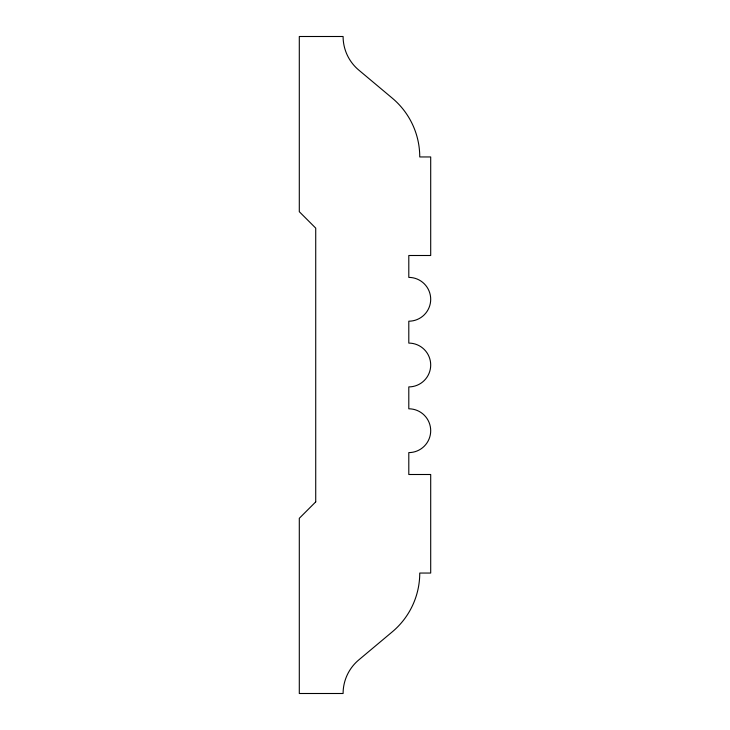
<?xml version="1.0" encoding="UTF-8"?>
<svg xmlns="http://www.w3.org/2000/svg" width="730" height="730" viewBox="0 0 730 730"><rect width="100%" height="100%" fill="white"/><g stroke="black" fill="none" stroke-linecap="round" stroke-linejoin="round"><path stroke-width="1.09" d="M315.725 501.875L299.3 518.3L299.3 693.5L343.1 693.5A43.8 43.8 0 0 1 358.768 659.929L392.338 631.797A76.65 76.65 0 0 0 419.75 573.05L430.7 573.05L430.7 474.5L408.8 474.5L408.8 452.6A21.9 21.9 0 0 0 430.7 430.7A21.9 21.9 0 0 0 408.8 408.8L408.8 386.9A21.9 21.9 0 0 0 430.7 365A21.9 21.9 0 0 0 408.8 343.1L408.8 321.2A21.9 21.9 0 0 0 430.7 299.3A21.9 21.9 0 0 0 408.8 277.4L408.8 255.5L430.7 255.5L430.7 156.95L419.75 156.95A76.65 76.65 0 0 0 392.338 98.203L358.768 70.071A43.8 43.8 0 0 1 343.1 36.5L299.3 36.5L299.3 211.7L315.725 228.125L315.725 501.875"/></g></svg>
